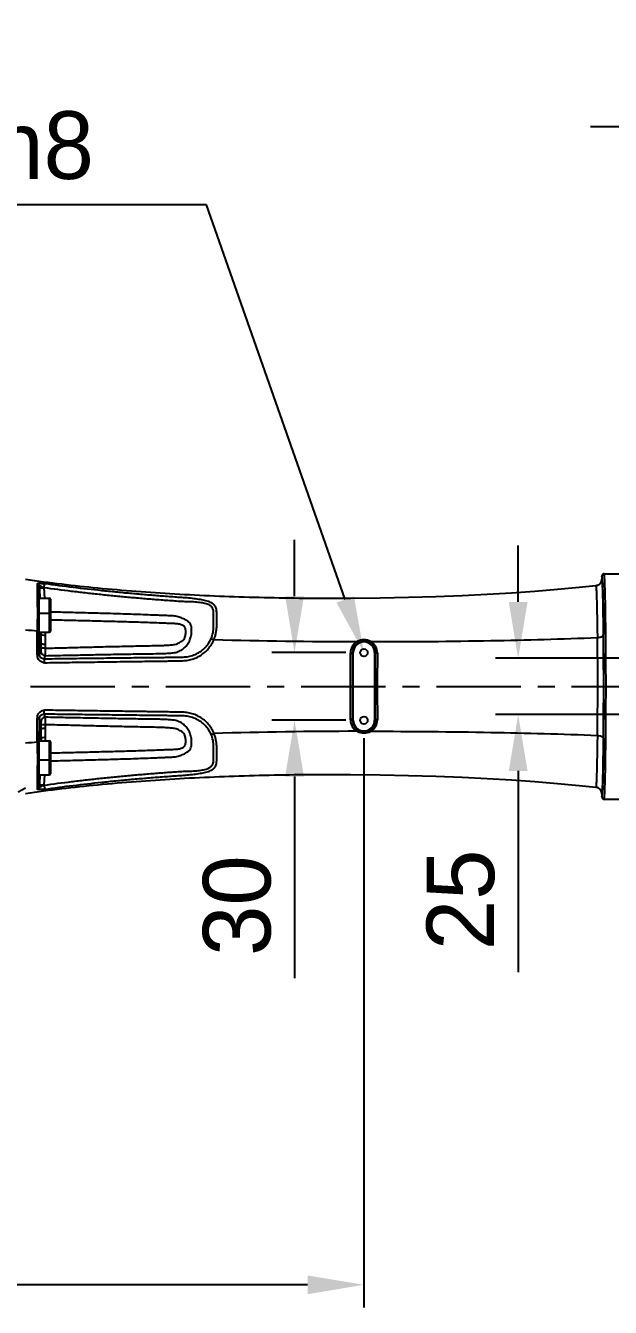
# Model space of a CAD drawing. Header units: millimetres. Extents: x 5828 to 6704, y 123 to 421.
# Drawn here: x 6391.55 to 6404.52, y 175.51 to 203.94 of the extents above; entities that cross this region are included whole.
import ezdxf
from ezdxf import colors
from ezdxf.entities.mleader import LeaderData, LeaderLine
from ezdxf.math import Vec2, Vec3

# ---------------------------------------------------------------- set-up
doc = ezdxf.new("R2010")
doc.units = ezdxf.units.MM
doc.linetypes.add('CENTER', pattern=[0.6, 0.375, -0.075, 0.075, -0.075])
for name, color, linetype in [('中心线', 7, 'Continuous'), ('外形图', 7, 'Continuous'), ('多重引线', 7, 'Continuous'), ('尺寸标注', 7, 'Continuous')]:
    doc.layers.add(name, color=color, linetype=linetype)
doc.styles.get("Standard").update_dxf_attribs({"font": 'msyh.ttc'})
doc.styles.add('微软雅黑', font='msyh.ttc', dxfattribs={"height": 1.5})
doc.dimstyles.new('尺寸标注_1_20比例', dxfattribs={"dimtxt": 1.5, "dimasz": 1.25, "dimexe": 0.5, "dimexo": 0.4, "dimgap": 0.5, "dimtad": 1, "dimdec": 1, "dimlfac": 20, "dimdsep": 46, "dimtxsty": '微软雅黑', "dimcen": 0.09, "dimadec": 0, "dimazin": 0, "dimtp": 0.01, "dimtm": 0.01, "dimtfac": 1, "dimtdec": 1, "dimtofl": 0, "dimtmove": 0, "dimatfit": 3, "dimfxl": 1, "dimtolj": 1, "dimarcsym": 0})

# ---------------------------------------------------------------- blocks, each defined once
blk = doc.blocks.new('*D1100')
at = {"layer": 'Defpoints', "color": 0}
for p in [(6399.054, 190.034), (6397.516, 188.534), (6399.054, 188.534)]:
    blk.add_point(p, dxfattribs=at)
at = {"layer": '尺寸标注', "color": 0, "lineweight": -2}
for p, q in [((6397.516, 191.284), (6397.516, 192.534)), ((6398.654, 190.034), (6397.016, 190.034)), ((6398.654, 188.534), (6397.016, 188.534)), ((6397.516, 187.284), (6397.516, 182.814))]:
    blk.add_line(p, q, dxfattribs=at)
at = {"layer": '尺寸标注', "color": 0}
for points in [[(6397.308, 191.284), (6397.725, 191.284), (6397.516, 190.034)], [(6397.725, 187.284), (6397.308, 187.284), (6397.516, 188.534)]]:
    blk.add_solid(points, dxfattribs=at)
at = {"layer": '尺寸标注', "color": 0, "insert": (6396.245, 184.424), "char_height": 1.5, "attachment_point": 5, "rotation": 90, "style": '微软雅黑'}
blk.add_mtext('\\A1;\\A1;{\\fAlibaba PuHuiTi 3.0 55 Regular|b0|i0|c134|p18;30}', dxfattribs=at)
blk = doc.blocks.new('*D1101')
at = {"layer": 'Defpoints', "color": 0}
for p in [(6406.579, 189.909), (6402.475, 188.659), (6406.579, 188.659)]:
    blk.add_point(p, dxfattribs=at)
at = {"layer": '尺寸标注', "color": 0, "lineweight": -2}
for p, q in [((6402.475, 191.159), (6402.475, 192.409)), ((6406.179, 189.909), (6401.975, 189.909)), ((6406.179, 188.659), (6401.975, 188.659)), ((6402.475, 187.409), (6402.475, 182.945))]:
    blk.add_line(p, q, dxfattribs=at)
at = {"layer": '尺寸标注', "color": 0}
for points in [[(6402.266, 191.159), (6402.683, 191.159), (6402.475, 189.909)], [(6402.683, 187.409), (6402.266, 187.409), (6402.475, 188.659)]]:
    blk.add_solid(points, dxfattribs=at)
at = {"layer": '尺寸标注', "color": 0, "insert": (6401.203, 184.552), "char_height": 1.5, "attachment_point": 5, "rotation": 90, "style": '微软雅黑'}
blk.add_mtext('\\A1;\\A1;{\\fAlibaba PuHuiTi 3.0 55 Regular|b0|i0|c134|p18;25}', dxfattribs=at)
blk = doc.blocks.new('*D1102')
at = {"layer": 'Defpoints', "color": 0}
for p in [(6409.454, 201.695), (6409.454, 196.498), (6406.579, 189.909)]:
    blk.add_point(p, dxfattribs=at)
at = {"layer": '尺寸标注', "color": 0, "lineweight": -2}
for p, q in [((6406.579, 190.309), (6406.579, 202.195)), ((6409.454, 196.898), (6409.454, 202.195)), ((6405.329, 201.695), (6404.079, 201.695)), ((6410.704, 201.695), (6417.675, 201.695))]:
    blk.add_line(p, q, dxfattribs=at)
at = {"layer": '尺寸标注', "color": 0}
for points in [[(6405.329, 201.487), (6405.329, 201.904), (6406.579, 201.695)], [(6410.704, 201.904), (6410.704, 201.487), (6409.454, 201.695)]]:
    blk.add_solid(points, dxfattribs=at)
at = {"layer": '尺寸标注', "color": 0, "insert": (6415.152, 202.956), "char_height": 1.5, "attachment_point": 5, "style": '微软雅黑'}
blk.add_mtext('\\A1;\\A1;{\\fAlibaba PuHuiTi 3.0 55 Regular|b0|i0|c134|p18;57.5}', dxfattribs=at)
blk = doc.blocks.new('*D1156')
at = {"layer": 'Defpoints', "color": 0}
for p in [(6399.054, 188.534), (6374.804, 187.509), (6374.804, 176.013)]:
    blk.add_point(p, dxfattribs=at)
at = {"layer": '尺寸标注', "color": 0, "lineweight": -2}
for p, q in [((6399.054, 188.134), (6399.054, 175.513)), ((6374.804, 187.109), (6374.804, 175.513)), ((6397.804, 176.013), (6376.054, 176.013))]:
    blk.add_line(p, q, dxfattribs=at)
at = {"layer": '尺寸标注', "color": 0}
for points in [[(6376.054, 176.221), (6376.054, 175.804), (6374.804, 176.013)], [(6397.804, 175.804), (6397.804, 176.221), (6399.054, 176.013)]]:
    blk.add_solid(points, dxfattribs=at)
at = {"layer": '尺寸标注', "color": 0, "insert": (6386.929, 177.288), "char_height": 1.5, "attachment_point": 5, "style": '微软雅黑'}
blk.add_mtext('\\A1;485', dxfattribs=at)

msp = doc.modelspace()

# ---------------------------------------------------------------- linework, layer by layer
at = {"layer": '中心线', "linetype": 'CENTER', "ltscale": 5}
msp.add_line((6373.6606, 189.2836), (6422.2283, 189.2836), dxfattribs=at)
at = {"layer": '外形图', "linetype": 'ByBlock'}
for p, q in [((6404.3295, 191.7336), (6404.3295, 191.666)), ((6404.3795, 191.7836), (6404.9045, 191.7836)), ((6391.8146, 191.0393), (6391.8146, 191.5633)), ((6391.8545, 190.2836), (6391.8545, 191.4913)), ((6391.8599, 191.4771), (6391.8574, 191.5174)), ((6391.8574, 191.5174), (6391.8574, 191.4773)), ((6391.8746, 191.2447), (6391.8599, 191.4771)), ((6391.9781, 191.2447), (6391.9637, 191.4732)), ((6404.2043, 191.5181), (6404.1962, 191.517)), ((6404.2156, 191.5204), (6404.2043, 191.5181)), ((6404.2266, 191.5236), (6404.2156, 191.5204)), ((6404.2309, 191.5251), (6404.2266, 191.5236)), ((6391.8146, 191.0393), (6391.8133, 190.5197)), ((6391.8545, 191.2447), (6392.0795, 191.2447)), ((6392.0795, 191.2447), (6392.0795, 190.4871)), ((6392.1045, 191.2197), (6392.1045, 190.8881)), ((6391.8545, 190.9121), (6392.0795, 190.9121)), ((6392.1045, 190.8871), (6392.1045, 190.5121)), ((6391.8133, 190.5197), (6391.8133, 190.5087)), ((6391.8545, 190.4871), (6392.0795, 190.4871)), ((6391.8946, 190.4871), (6391.8946, 190.4859)), ((6391.8978, 190.4416), (6391.8946, 190.4859)), ((6391.8545, 190.3916), (6391.8927, 190.3916)), ((6391.8815, 190.2836), (6391.856, 190.2836)), ((6391.8986, 190.2306), (6391.8874, 190.3035)), ((6391.996, 190.1312), (6391.9963, 190.2139)), ((6391.8574, 189.9929), (6391.8591, 189.9962)), ((6398.8051, 190.0336), (6398.8169, 190.0336)), ((6398.8102, 188.5336), (6398.8102, 190.0336)), ((6398.8169, 188.5336), (6398.8169, 190.0336)), ((6399.2921, 190.0336), (6399.2921, 188.5336)), ((6399.304, 190.0336), (6399.2921, 190.0336)), ((6399.2988, 190.0336), (6399.2988, 188.5336)), ((6398.7575, 189.2836), (6398.8078, 189.2836)), ((6399.3512, 189.2836), (6399.3012, 189.2836)), ((6391.8591, 188.571), (6391.8574, 188.5743)), ((6398.8051, 188.5336), (6398.8169, 188.5336)), ((6399.304, 188.5336), (6399.2921, 188.5336)), ((6391.8545, 187.076), (6391.8545, 188.2836)), ((6391.8567, 188.2836), (6391.8815, 188.2836)), ((6391.8986, 188.3366), (6391.8874, 188.2638)), ((6391.9963, 188.3533), (6391.996, 188.4361)), ((6391.8133, 188.0586), (6391.8133, 188.0472)), ((6391.8133, 188.0472), (6391.8146, 187.5279)), ((6391.8545, 188.1757), (6391.8927, 188.1757)), ((6391.8545, 188.0802), (6392.0795, 188.0802)), ((6391.8978, 188.1257), (6391.8946, 188.0814)), ((6391.8946, 188.0814), (6391.8946, 188.0801)), ((6392.0795, 188.0802), (6392.0795, 187.3225)), ((6392.1045, 188.0552), (6392.1045, 187.6802)), ((6391.8545, 187.6552), (6392.0795, 187.6552)), ((6392.1045, 187.6791), (6392.1045, 187.3475)), ((6391.8146, 187.0039), (6391.8146, 187.5279)), ((6391.8545, 187.3225), (6392.0795, 187.3225)), ((6391.8574, 187.0499), (6391.8599, 187.0901)), ((6391.8574, 187.0499), (6391.8574, 187.09)), ((6391.8599, 187.0901), (6391.8746, 187.3225)), ((6391.9637, 187.0941), (6391.9781, 187.3225)), ((6403.8238, 187.0895), (6404.1962, 187.0503)), ((6391.5545, 187.0249), (6391.3896, 186.9388)), ((6404.1962, 187.0503), (6404.2043, 187.0492)), ((6404.2043, 187.0492), (6404.2156, 187.0468)), ((6404.2156, 187.0468), (6404.2266, 187.0436)), ((6404.2266, 187.0436), (6404.2309, 187.0422)), ((6404.3295, 186.9013), (6404.3295, 186.8337)), ((6404.3793, 186.7837), (6404.9045, 186.7837))]:
    msp.add_line(p, q, dxfattribs=at)
for points in [[(6404.1962, 191.517), (6403.8238, 191.4777), (6403.3436, 191.4329), (6402.8458, 191.3926), (6402.3286, 191.3564), (6401.7901, 191.3243), (6401.2303, 191.2965), (6400.6485, 191.2732), (6400.0434, 191.2548), (6399.4142, 191.2417), (6398.7604, 191.2344), (6398.3895, 191.2332)], [(6398.3895, 187.3341), (6398.7604, 187.3329), (6399.4142, 187.3256), (6400.0434, 187.3125), (6400.6485, 187.294), (6401.2303, 187.2708), (6401.7901, 187.243), (6402.3286, 187.2109), (6402.8458, 187.1747), (6403.3436, 187.1343), (6403.8238, 187.0895)]]:
    msp.add_lwpolyline(points, dxfattribs=at)
for centre in [(6399.0545, 190.0336), (6399.0545, 188.5336)]:
    msp.add_circle(centre, 0.0825, dxfattribs=at)
for centre, radius, start, end in [((6404.3795, 191.7336), 0.05, 90.23143, 180.03978), ((6392.0795, 191.2197), 0.025, 0, 90), ((6392.0795, 190.8871), 0.025, 0, 90), ((6397.6096, 261.7142), 71.43, 265.137213, 265.345532), ((6392.0795, 190.5121), 0.025, 270, 0), ((6399.1428, 317.1189), 126.841, 268.458765, 269.891753), ((6399.048, 190.0229), 0.2935, 119.57121, 180.36034), ((6399.0551, 190.0357), 0.2501, 120.3374, 180.48021), ((6399.0545, 190.0336), 0.2443, 0, 180), ((6399.0545, 190.0336), 0.2376, 0, 180), ((6399.0546, 190.0366), 0.249, 59.59971, 120.3377), ((6399.0541, 190.0358), 0.25, 359.49869, 59.58959), ((6339.4458, 189.3614), 64.7933, 359.931233, 0.890262), ((6277.6215, 189.3201), 126.7494, 359.983529, 0.504677), ((6364.3398, 204.7015), 31.3363, 331.80907, 331.95091), ((6295.13, 189.2366), 103.6275, 0.026009, 0.433738), ((6276.7904, 189.2042), 122.0175, 0.037313, 0.389494), ((6516.1748, 189.2147), 116.8736, 179.598537, 179.966218), ((6529.7389, 189.177), 130.3877, 179.62925, 179.953125), ((6294.2006, 189.3344), 104.557, 359.568074, 359.972179), ((6276.8152, 189.363), 121.9927, 359.61047, 359.962722), ((6515.7144, 189.3508), 116.4132, 180.033055, 180.40219), ((6530.1817, 189.3919), 130.8305, 180.047423, 180.370202), ((6335.7496, 189.2324), 68.4894, 359.135617, 0.042889), ((6269.8232, 189.2804), 134.5478, 359.510426, 0.001368), ((6364.3398, 173.8657), 31.3363, 28.04913, 28.19096), ((6399.048, 188.5444), 0.2935, 179.63968, 240.42877), ((6399.0551, 188.5315), 0.2501, 179.51979, 239.6626), ((6399.0545, 188.5336), 0.2443, 180, 0), ((6399.0545, 188.5336), 0.2376, 180, 0), ((6399.0541, 188.5314), 0.25, 300.41041, 0.50131), ((6399.1428, 61.4483), 126.841, 90.108247, 91.541235), ((6399.0546, 188.5307), 0.249, 239.6623, 300.40028), ((6395.3608, 143.2658), 44.9217, 94.52944, 94.86066), ((6359.235, 187.4693), 32.6654, 1.07361, 1.23902), ((6392.0795, 188.0552), 0.025, 0, 90), ((6392.0795, 187.6802), 0.025, 270, 0), ((6392.0795, 187.3475), 0.025, 270, 0), ((6404.3795, 186.8336), 0.05, 179.96008, 269.76363)]:
    msp.add_arc(centre, radius, start, end, dxfattribs=at)
for points, knots in [([(6398.3895, 191.2332), (6397.7999, 191.2329), (6396.6227, 191.2479), (6394.8767, 191.3206), (6393.1863, 191.448), (6392.0861, 191.577), (6391.5545, 191.6549)], [0, 0, 0, 0, 0.2580997, 0.5152978, 0.7648191, 1, 1, 1, 1]), ([(6404.231, 191.5252), (6404.2592, 191.5355), (6404.3106, 191.5744), (6404.3294, 191.636), (6404.3294, 191.666)], [0, 0, 0, 0, 0.5003612, 1, 1, 1, 1]), ([(6404.3723, 189.282), (6404.3723, 189.4414), (6404.3717, 189.7542), (6404.3694, 190.2083), (6404.3661, 190.5674), (6404.3627, 190.8325), (6404.3599, 191.0102), (6404.3569, 191.1713), (6404.3536, 191.3142), (6404.35, 191.4374), (6404.3468, 191.5274), (6404.344, 191.5887), (6404.3421, 191.6264), (6404.3401, 191.6584), (6404.3381, 191.6848), (6404.3361, 191.705), (6404.3341, 191.7205), (6404.3323, 191.7282), (6404.3307, 191.7337), (6404.3295, 191.7337)], [0, 0, 0, 0, 0.1949733, 0.3824691, 0.5552736, 0.6340629, 0.7067412, 0.7726156, 0.8310501, 0.881479, 0.9234288, 0.9410875, 0.9564834, 0.9695832, 0.9803536, 0.988766, 0.9948135, 0.998502, 1, 1, 1, 1]), ([(6404.3295, 191.666), (6404.33, 191.6662), (6404.3316, 191.6643), (6404.3331, 191.6582), (6404.3359, 191.6432), (6404.3382, 191.6185), (6404.3409, 191.5833), (6404.3435, 191.5383), (6404.346, 191.4835), (6404.3486, 191.4189), (6404.352, 191.3132), (6404.3559, 191.1576), (6404.3599, 190.9447), (6404.3634, 190.7003), (6404.3652, 190.5274), (6404.366, 190.4365)], [0, 0, 0, 0, 0.0013648, 0.0044539, 0.0166635, 0.0370644, 0.0656393, 0.1022995, 0.1469691, 0.1994704, 0.2598252, 0.4045119, 0.5786965, 0.778601, 1, 1, 1, 1]), ([(6404.4223, 189.2819), (6404.4223, 189.4446), (6404.4217, 189.7637), (6404.4194, 190.227), (6404.4161, 190.5933), (6404.4127, 190.8638), (6404.4099, 191.0452), (6404.4069, 191.2095), (6404.4036, 191.3553), (6404.4, 191.4811), (6404.3968, 191.5729), (6404.3941, 191.6355), (6404.3921, 191.674), (6404.3901, 191.7067), (6404.3881, 191.7337), (6404.3861, 191.7543), (6404.3841, 191.7701), (6404.3824, 191.778), (6404.3807, 191.7836), (6404.3795, 191.7836)], [0, 0, 0, 0, 0.1949413, 0.3824098, 0.5551956, 0.6339774, 0.7066562, 0.7725324, 0.8309723, 0.8814143, 0.9233748, 0.941046, 0.9564535, 0.9695614, 0.98034, 0.9887667, 0.9948287, 0.998533, 1, 1, 1, 1]), ([(6391.8146, 191.5633), (6391.8145, 191.5648), (6391.8159, 191.5675), (6391.8197, 191.5692), (6391.8267, 191.5714), (6391.8396, 191.5724), (6391.8594, 191.5727), (6391.8846, 191.5716), (6391.9258, 191.5685), (6391.9584, 191.5646), (6391.981, 191.5615)], [0, 0, 0, 0, 0.0260483, 0.0454927, 0.0728186, 0.15456, 0.2723269, 0.4220065, 0.5980099, 1, 1, 1, 1]), ([(6391.8574, 191.5174), (6391.8567, 191.5284), (6391.8472, 191.5508), (6391.8256, 191.5617), (6391.8146, 191.5633)], [0, 0, 0, 0, 0.4986943, 1, 1, 1, 1]), ([(6391.8566, 191.4773), (6391.8591, 191.4385), (6391.8649, 191.361), (6391.8697, 191.2835), (6391.8721, 191.2447)], [0, 0, 0, 0, 0.5000004, 1, 1, 1, 1]), ([(6391.8574, 191.5174), (6391.8574, 191.518), (6391.8576, 191.5194), (6391.8599, 191.5202), (6391.8628, 191.5198), (6391.8667, 191.5188), (6391.8717, 191.5172), (6391.8801, 191.5139), (6391.8923, 191.5085), (6391.9084, 191.5005), (6391.9321, 191.4879), (6391.9504, 191.4778), (6391.9637, 191.4732)], [0, 0, 0, 0, 0.0160041, 0.0313441, 0.0552052, 0.0894836, 0.1338858, 0.1876936, 0.3190231, 0.474016, 0.6436552, 1, 1, 1, 1]), ([(6391.8599, 191.4771), (6391.8601, 191.4761), (6391.8635, 191.4745), (6391.8693, 191.4733), (6391.8792, 191.4721), (6391.8979, 191.4711), (6391.9265, 191.4712), (6391.9507, 191.4723), (6391.9637, 191.4732)], [0, 0, 0, 0, 0.0285035, 0.089047, 0.1829004, 0.3071324, 0.627094, 1, 1, 1, 1]), ([(6391.9637, 191.4732), (6391.9652, 191.4841), (6391.9683, 191.5042), (6391.9725, 191.5278), (6391.9757, 191.5434), (6391.9776, 191.5519), (6391.9793, 191.5576), (6391.9804, 191.5606), (6391.981, 191.5615)], [0, 0, 0, 0, 0.3656636, 0.6763051, 0.7993558, 0.8959172, 0.963294, 1, 1, 1, 1]), ([(6395.665, 190.3435), (6395.685, 190.3871), (6395.7136, 190.4767), (6395.7231, 190.5908), (6395.7227, 190.6769), (6395.722, 190.7372), (6395.7225, 190.7942), (6395.7221, 190.8478), (6395.7224, 190.8976), (6395.721, 190.9568), (6395.7061, 191.0124), (6395.674, 191.0563), (6395.6416, 191.0826), (6395.6015, 191.1026), (6395.536, 191.1243), (6395.4392, 191.1429), (6395.3094, 191.157), (6395.1916, 191.1622), (6395.0922, 191.1637), (6395.0159, 191.1664), (6394.9394, 191.1714), (6394.8373, 191.1786), (6394.7098, 191.1878), (6394.5568, 191.1992), (6394.3529, 191.2151), (6394.0981, 191.2361), (6393.7925, 191.2632), (6393.487, 191.2922), (6393.1818, 191.3234), (6392.8768, 191.3568), (6392.4705, 191.4047), (6392.1662, 191.4446), (6391.9637, 191.4732)], [0, 0, 0, 0, 0.0321643, 0.0622481, 0.0764044, 0.0898926, 0.1026507, 0.1146321, 0.1257805, 0.1360536, 0.1543354, 0.1630908, 0.1721653, 0.1820237, 0.1929563, 0.2183425, 0.2478889, 0.2804115, 0.2973658, 0.3144787, 0.3316185, 0.3487548, 0.3830304, 0.4173073, 0.4515826, 0.5201348, 0.588687, 0.6572391, 0.7257912, 0.7943436, 0.862896, 1, 1, 1, 1]), ([(6395.7321, 190.3238), (6395.7346, 190.3296), (6395.7381, 190.3418), (6395.7479, 190.3651), (6395.7609, 190.4066), (6395.7813, 190.4881), (6395.7931, 190.6028), (6395.7908, 190.7129), (6395.7912, 190.7949), (6395.7911, 190.8511), (6395.791, 190.9036), (6395.7907, 190.9659), (6395.7775, 191.0374), (6395.7291, 191.1096), (6395.6648, 191.1461), (6395.6046, 191.1682), (6395.5301, 191.19), (6395.4244, 191.2121), (6395.2853, 191.2323), (6395.1347, 191.2471), (6394.9783, 191.2575), (6394.8203, 191.2688), (6394.6621, 191.2804), (6394.4512, 191.2966), (6394.1878, 191.3179), (6393.8718, 191.3454), (6393.5559, 191.3751), (6393.1352, 191.4177), (6392.6098, 191.477), (6392.1904, 191.5319), (6391.981, 191.5615)], [0, 0, 0, 0, 0.0041486, 0.0082825, 0.0164836, 0.0325605, 0.0631951, 0.0914567, 0.1045197, 0.1168012, 0.1282477, 0.1388157, 0.1575878, 0.1748878, 0.1937404, 0.2047475, 0.2169106, 0.2443817, 0.2753289, 0.30877, 0.3432556, 0.3778177, 0.4123844, 0.4469487, 0.5160796, 0.5852105, 0.6543424, 0.7234742, 0.8617375, 1, 1, 1, 1]), ([(6404.1962, 191.517), (6404.1968, 191.517), (6404.1982, 191.5151), (6404.1998, 191.5092), (6404.2021, 191.495), (6404.2043, 191.4716), (6404.2066, 191.4386), (6404.2087, 191.3964), (6404.2108, 191.3451), (6404.2127, 191.2847), (6404.2153, 191.1861), (6404.2188, 191.0409), (6404.2229, 190.8422), (6404.2271, 190.6142), (6404.2299, 190.4529), (6404.2312, 190.3681)], [0, 0, 0, 0, 0.0015311, 0.0047762, 0.0172631, 0.0378732, 0.0665955, 0.1033416, 0.1480344, 0.200521, 0.2607932, 0.4053086, 0.5792756, 0.7789146, 1, 1, 1, 1]), ([(6391.8545, 191.0188), (6391.8529, 191.0216), (6391.8427, 191.0334), (6391.8266, 191.0382), (6391.8146, 191.0393)], [0, 0, 0, 0, 0.2121035, 1, 1, 1, 1]), ([(6391.9955, 189.9663), (6392.1437, 189.9695), (6392.44, 189.9758), (6392.8846, 189.9849), (6393.255, 189.9922), (6393.5514, 189.9975), (6393.7738, 190.0011), (6393.9961, 190.005), (6394.2184, 190.0083), (6394.4037, 190.0109), (6394.5519, 190.0126), (6394.663, 190.0162), (6394.7732, 190.0248), (6394.8649, 190.0335), (6394.9348, 190.0545), (6395.0005, 190.0849), (6395.0751, 190.137), (6395.1477, 190.2181), (6395.1985, 190.312), (6395.2234, 190.3947), (6395.2324, 190.459), (6395.2363, 190.5149), (6395.2338, 190.5751), (6395.2248, 190.6401), (6395.192, 190.6935), (6395.1398, 190.7374), (6395.0842, 190.7699), (6395.0301, 190.7948), (6394.9835, 190.8139), (6394.9334, 190.8315), (6394.8798, 190.8429), (6394.8246, 190.8476), (6394.7508, 190.8519), (6394.6583, 190.8551), (6394.5473, 190.8599), (6394.4363, 190.8644), (6394.2883, 190.8701), (6394.1033, 190.8774), (6393.8073, 190.8876), (6393.4372, 190.8993), (6392.993, 190.9116), (6392.5488, 190.9231), (6392.2526, 190.9302), (6392.1045, 190.9336)], [0, 0, 0, 0, 0.0650202, 0.1300454, 0.1950745, 0.2275901, 0.2601065, 0.2926238, 0.3251407, 0.3576596, 0.3739179, 0.3901674, 0.4063955, 0.4224752, 0.4303905, 0.4382932, 0.4541416, 0.4699746, 0.4855961, 0.5005904, 0.5075966, 0.5140643, 0.5251143, 0.5340761, 0.5424479, 0.5519109, 0.5637388, 0.5706119, 0.5780235, 0.5858456, 0.5938812, 0.6019834, 0.6100999, 0.626344, 0.6425868, 0.6588296, 0.675074, 0.707561, 0.7400507, 0.8050318, 0.8700173, 0.9350066, 1, 1, 1, 1]), ([(6391.996, 190.1312), (6392.1326, 190.1351), (6392.4058, 190.1427), (6392.8157, 190.1536), (6393.1573, 190.1623), (6393.4307, 190.169), (6393.6356, 190.1736), (6393.8406, 190.1779), (6394.0456, 190.1828), (6394.2507, 190.1866), (6394.4215, 190.1903), (6394.5582, 190.1926), (6394.6606, 190.197), (6394.7458, 190.2039), (6394.8139, 190.2094), (6394.8648, 190.2161), (6394.9141, 190.2308), (6394.9609, 190.2517), (6394.9979, 190.273), (6395.0254, 190.2929), (6395.0513, 190.3142), (6395.0737, 190.3491), (6395.0937, 190.392), (6395.1028, 190.4357), (6395.1062, 190.4762), (6395.1056, 190.5129), (6395.1026, 190.5455), (6395.0975, 190.5749), (6395.0846, 190.6003), (6395.0651, 190.6217), (6395.0278, 190.648), (6394.9771, 190.6634), (6394.9194, 190.6725), (6394.8527, 190.6769), (6394.7677, 190.6804), (6394.6653, 190.6843), (6394.5288, 190.6896), (6394.3581, 190.696), (6394.1533, 190.7029), (6393.9484, 190.7094), (6393.7435, 190.7153), (6393.5386, 190.7211), (6393.2655, 190.7286), (6392.924, 190.7376), (6392.5143, 190.7477), (6392.2411, 190.754), (6392.1045, 190.757)], [0, 0, 0, 0, 0.0642329, 0.12847, 0.1927103, 0.2248315, 0.2569534, 0.2890758, 0.3211987, 0.3533221, 0.385446, 0.401508, 0.4175687, 0.4336296, 0.4416599, 0.449687, 0.4577078, 0.4657264, 0.4737293, 0.4777168, 0.4816777, 0.4894165, 0.4968825, 0.50387, 0.5102534, 0.5159816, 0.5210804, 0.5256221, 0.5299013, 0.5342832, 0.5390811, 0.5512206, 0.5586609, 0.5665812, 0.5826108, 0.5986608, 0.6147117, 0.6468169, 0.6789278, 0.7110416, 0.7431554, 0.7752659, 0.8073726, 0.8715811, 0.9357886, 1, 1, 1, 1]), ([(6391.8128, 189.9994), (6391.8128, 190.042), (6391.8129, 190.2118), (6391.8131, 190.3815), (6391.8133, 190.5087)], [0, 0, 0, 0, 0.250926, 1, 1, 1, 1]), ([(6391.8545, 190.5129), (6391.8497, 190.5157), (6391.8355, 190.5183), (6391.8217, 190.5195), (6391.8133, 190.5197)], [0, 0, 0, 0, 0.3968219, 1, 1, 1, 1]), ([(6391.8545, 190.502), (6391.8497, 190.5048), (6391.8355, 190.5073), (6391.8217, 190.5085), (6391.8133, 190.5087)], [0, 0, 0, 0, 0.3965141, 1, 1, 1, 1]), ([(6391.8946, 190.4859), (6391.8945, 190.4781), (6391.8939, 190.4467), (6391.8932, 190.4153), (6391.8927, 190.3916)], [0, 0, 0, 0, 0.2458306, 1, 1, 1, 1]), ([(6391.9956, 190.4104), (6391.9956, 190.417), (6391.9954, 190.4426), (6391.9952, 190.4682), (6391.995, 190.4872)], [0, 0, 0, 0, 0.2575999, 1, 1, 1, 1]), ([(6391.8874, 190.3035), (6391.8868, 190.2985), (6391.8857, 190.292), (6391.8837, 190.2855), (6391.8822, 190.2836), (6391.8815, 190.2836)], [0, 0, 0, 0, 0.7133298, 0.904777, 1, 1, 1, 1]), ([(6391.8927, 190.3916), (6391.8923, 190.3743), (6391.8913, 190.3449), (6391.8891, 190.3155), (6391.8874, 190.3035)], [0, 0, 0, 0, 0.5866603, 1, 1, 1, 1]), ([(6391.8986, 190.2306), (6391.8986, 190.2484), (6391.8985, 190.3187), (6391.8979, 190.389), (6391.8978, 190.4416)], [0, 0, 0, 0, 0.2522902, 1, 1, 1, 1]), ([(6391.9956, 190.4104), (6391.9731, 190.4105), (6391.9419, 190.4138), (6391.909, 190.4265), (6391.8988, 190.4366), (6391.8978, 190.4416)], [0, 0, 0, 0, 0.6345007, 0.8576412, 1, 1, 1, 1]), ([(6391.9963, 190.2139), (6391.9843, 190.214), (6391.9618, 190.2147), (6391.9322, 190.2179), (6391.9123, 190.2221), (6391.9022, 190.2265), (6391.8991, 190.2292), (6391.8986, 190.2306)], [0, 0, 0, 0, 0.3586678, 0.6674733, 0.8872862, 0.9565038, 1, 1, 1, 1]), ([(6391.959, 189.8979), (6392.1202, 189.8999), (6392.4427, 189.9041), (6392.9267, 189.91), (6393.3302, 189.9153), (6393.6531, 189.9188), (6393.8954, 189.9222), (6394.1377, 189.9246), (6394.3396, 189.9271), (6394.5012, 189.9291), (6394.6225, 189.9294), (6394.7437, 189.9321), (6394.865, 189.9347), (6394.9863, 189.9334), (6395.1077, 189.9375), (6395.2274, 189.9602), (6395.3407, 190.0043), (6395.4445, 190.0666), (6395.5655, 190.1704), (6395.6323, 190.272), (6395.665, 190.3435)], [0, 0, 0, 0, 0.1250686, 0.2502249, 0.3754517, 0.4380877, 0.5007358, 0.5633999, 0.6260716, 0.6574146, 0.6887623, 0.7201131, 0.7514685, 0.7828412, 0.8142227, 0.8455721, 0.8768567, 0.908028, 0.9390273, 1, 1, 1, 1]), ([(6391.9689, 189.81), (6392.1338, 189.8124), (6392.4637, 189.8172), (6392.9588, 189.8243), (6393.3716, 189.8306), (6393.702, 189.8348), (6393.9498, 189.8389), (6394.1564, 189.8412), (6394.3217, 189.8434), (6394.4457, 189.8456), (6394.5697, 189.8464), (6394.6937, 189.848), (6394.8177, 189.852), (6394.9418, 189.8523), (6395.0658, 189.8534), (6395.189, 189.8693), (6395.3077, 189.9058), (6395.4544, 189.9788), (6395.5825, 190.0845), (6395.6777, 190.2156), (6395.7155, 190.287), (6395.7312, 190.3238)], [0, 0, 0, 0, 0.1251829, 0.2504572, 0.3758085, 0.4385101, 0.5012264, 0.5639587, 0.5953296, 0.6267033, 0.6580818, 0.6894616, 0.7208419, 0.7522295, 0.7836097, 0.8149337, 0.8461776, 0.877324, 0.9389871, 0.9696173, 1, 1, 1, 1]), ([(6391.9963, 190.2139), (6391.9964, 190.2469), (6391.9968, 190.3124), (6391.9959, 190.3779), (6391.9956, 190.4104)], [0, 0, 0, 0, 0.5036407, 1, 1, 1, 1]), ([(6395.665, 190.3435), (6395.6699, 190.3429), (6395.6927, 190.3389), (6395.7146, 190.3312), (6395.7314, 190.3241)], [0, 0, 0, 0, 0.2134036, 1, 1, 1, 1]), ([(6399.2052, 190.2777), (6399.16, 190.3035), (6399.0542, 190.3313), (6398.9484, 190.3038), (6398.9032, 190.2781)], [0, 0, 0, 0, 0.5004713, 1, 1, 1, 1]), ([(6398.9032, 190.2781), (6398.9058, 190.2742), (6398.9107, 190.2672), (6398.918, 190.2584), (6398.9233, 190.2532), (6398.9275, 190.251), (6398.9288, 190.2515)], [0, 0, 0, 0, 0.3763717, 0.6825223, 0.8923312, 1, 1, 1, 1]), ([(6399.2052, 190.2777), (6399.2027, 190.2738), (6399.1979, 190.2669), (6399.1908, 190.2583), (6399.1858, 190.2532), (6399.1818, 190.2509), (6399.1806, 190.2514)], [0, 0, 0, 0, 0.3793764, 0.6866051, 0.8957306, 1, 1, 1, 1]), ([(6399.2052, 190.2777), (6400.0941, 190.2772), (6401.7698, 190.2916), (6403.445, 190.3365), (6404.2312, 190.3681)], [0, 0, 0, 0, 0.5304462, 1, 1, 1, 1]), ([(6399.3539, 190.0207), (6399.3542, 190.0716), (6399.3269, 190.1761), (6399.25, 190.2521), (6399.2052, 190.2777)], [0, 0, 0, 0, 0.497181, 1, 1, 1, 1]), ([(6404.2312, 190.3681), (6404.2487, 190.369), (6404.2741, 190.3724), (6404.306, 190.3816), (6404.338, 190.3946), (6404.3654, 190.4164), (6404.366, 190.4365)], [0, 0, 0, 0, 0.3307032, 0.4822578, 0.6199349, 1, 1, 1, 1]), ([(6391.9689, 189.81), (6391.9575, 189.8099), (6391.9345, 189.8127), (6391.8922, 189.8304), (6391.8474, 189.8681), (6391.8161, 189.9308), (6391.8127, 189.9768), (6391.8128, 189.9994)], [0, 0, 0, 0, 0.1251921, 0.2507523, 0.5009245, 0.7507323, 1, 1, 1, 1]), ([(6391.8574, 189.9929), (6391.8568, 189.9944), (6391.8513, 189.996), (6391.8424, 189.9978), (6391.8286, 189.999), (6391.8183, 189.9994), (6391.8128, 189.9994)], [0, 0, 0, 0, 0.1051774, 0.3224575, 0.6326335, 1, 1, 1, 1]), ([(6391.959, 189.8979), (6391.9464, 189.8975), (6391.9208, 189.9006), (6391.8864, 189.92), (6391.8626, 189.9527), (6391.8573, 189.9796), (6391.8574, 189.9929)], [0, 0, 0, 0, 0.2429813, 0.4871845, 0.7421288, 1, 1, 1, 1]), ([(6391.959, 189.8979), (6391.9337, 189.8981), (6391.8814, 189.9191), (6391.8595, 189.9711), (6391.8591, 189.9962)], [0, 0, 0, 0, 0.5009618, 1, 1, 1, 1]), ([(6391.894, 190.0645), (6391.8954, 190.0672), (6391.8961, 190.0765), (6391.8978, 190.0937), (6391.8984, 190.1184), (6391.8987, 190.1369), (6391.8987, 190.147)], [0, 0, 0, 0, 0.1094833, 0.3279821, 0.6350113, 1, 1, 1, 1]), ([(6391.9955, 189.9663), (6391.9825, 189.9662), (6391.9562, 189.9711), (6391.9227, 189.9928), (6391.8999, 190.0255), (6391.8942, 190.0516), (6391.894, 190.0645)], [0, 0, 0, 0, 0.2503558, 0.5008763, 0.7508844, 1, 1, 1, 1]), ([(6391.996, 190.1312), (6391.984, 190.1312), (6391.9616, 190.132), (6391.9322, 190.135), (6391.9123, 190.1389), (6391.9022, 190.1431), (6391.8992, 190.1457), (6391.8987, 190.147)], [0, 0, 0, 0, 0.3599491, 0.6694183, 0.8890844, 0.9577223, 1, 1, 1, 1]), ([(6391.9955, 189.9663), (6391.9963, 189.9722), (6391.9963, 189.9902), (6391.9969, 190.025), (6391.9966, 190.0741), (6391.9962, 190.1111), (6391.996, 190.1312)], [0, 0, 0, 0, 0.1076419, 0.3263801, 0.6342182, 1, 1, 1, 1]), ([(6398.7545, 190.0211), (6398.7664, 190.0211), (6398.7826, 190.0226), (6398.7991, 190.0273), (6398.8048, 190.0315), (6398.8051, 190.0336)], [0, 0, 0, 0, 0.6614649, 0.8812216, 1, 1, 1, 1]), ([(6399.3539, 190.0207), (6399.3422, 190.0207), (6399.3262, 190.0223), (6399.3098, 190.0271), (6399.3042, 190.0315), (6399.304, 190.0336)], [0, 0, 0, 0, 0.6599197, 0.8793847, 1, 1, 1, 1]), ([(6391.959, 189.8979), (6391.9598, 189.8969), (6391.961, 189.8937), (6391.9634, 189.8842), (6391.9657, 189.8665), (6391.9678, 189.8403), (6391.9686, 189.8206), (6391.9689, 189.81)], [0, 0, 0, 0, 0.0426119, 0.1132886, 0.3338905, 0.6404768, 1, 1, 1, 1]), ([(6404.3295, 186.8336), (6404.3307, 186.8336), (6404.3323, 186.8391), (6404.3341, 186.8467), (6404.3361, 186.8622), (6404.3381, 186.8824), (6404.3401, 186.9088), (6404.3421, 186.9407), (6404.344, 186.9784), (6404.3468, 187.0395), (6404.35, 187.1293), (6404.3535, 187.2524), (6404.3569, 187.395), (6404.3599, 187.5558), (6404.3627, 187.7333), (6404.3661, 187.9981), (6404.3694, 188.3567), (6404.3717, 188.8102), (6404.3723, 189.1227), (6404.3723, 189.282)], [0, 0, 0, 0, 0.001496, 0.0051821, 0.0112351, 0.019648, 0.0304079, 0.0434968, 0.0588916, 0.0765518, 0.1184804, 0.1688991, 0.227319, 0.2931756, 0.3658482, 0.4446225, 0.617428, 0.8049551, 1, 1, 1, 1]), ([(6404.3795, 186.7837), (6404.3807, 186.7837), (6404.3824, 186.7892), (6404.3841, 186.7971), (6404.3861, 186.8129), (6404.3881, 186.8335), (6404.3901, 186.8605), (6404.3921, 186.8931), (6404.394, 186.9316), (6404.3968, 186.994), (6404.4, 187.0857), (6404.4035, 187.2113), (6404.4069, 187.3569), (6404.4099, 187.521), (6404.4127, 187.702), (6404.4161, 187.9722), (6404.4194, 188.338), (6404.4217, 188.8007), (6404.4223, 189.1194), (6404.4223, 189.2819)], [0, 0, 0, 0, 0.0014702, 0.0051766, 0.0112398, 0.0196666, 0.0304442, 0.0435501, 0.0589547, 0.0766221, 0.1185725, 0.1690021, 0.2274283, 0.2932906, 0.3659566, 0.4447281, 0.6175069, 0.8049967, 1, 1, 1, 1]), ([(6391.8128, 188.5678), (6391.8127, 188.5905), (6391.8161, 188.6365), (6391.8474, 188.6991), (6391.8922, 188.7369), (6391.9345, 188.7545), (6391.9575, 188.7574), (6391.9689, 188.7573)], [0, 0, 0, 0, 0.2492745, 0.499081, 0.7492507, 0.8748094, 1, 1, 1, 1]), ([(6391.8574, 188.5743), (6391.8568, 188.5728), (6391.8513, 188.5712), (6391.8424, 188.5694), (6391.8286, 188.5682), (6391.8183, 188.5679), (6391.8128, 188.5678)], [0, 0, 0, 0, 0.1053509, 0.322616, 0.6327193, 1, 1, 1, 1]), ([(6391.8133, 188.0586), (6391.8132, 188.1008), (6391.8131, 188.2706), (6391.8129, 188.4403), (6391.8128, 188.5678)], [0, 0, 0, 0, 0.2490129, 1, 1, 1, 1]), ([(6391.8574, 188.5743), (6391.8573, 188.5876), (6391.8626, 188.6146), (6391.8864, 188.6472), (6391.9208, 188.6666), (6391.9464, 188.6698), (6391.959, 188.6694)], [0, 0, 0, 0, 0.2578634, 0.5128138, 0.7570028, 1, 1, 1, 1]), ([(6391.8591, 188.571), (6391.8595, 188.5962), (6391.8814, 188.6482), (6391.9337, 188.6692), (6391.959, 188.6694)], [0, 0, 0, 0, 0.4990382, 1, 1, 1, 1]), ([(6391.9955, 188.6009), (6391.9825, 188.6011), (6391.9562, 188.5962), (6391.9227, 188.5744), (6391.8999, 188.5417), (6391.8942, 188.5157), (6391.894, 188.5027)], [0, 0, 0, 0, 0.2503558, 0.5008763, 0.7508843, 1, 1, 1, 1]), ([(6391.8987, 188.4203), (6391.8987, 188.4303), (6391.8984, 188.4488), (6391.8978, 188.4735), (6391.8961, 188.4907), (6391.8954, 188.5), (6391.894, 188.5027)], [0, 0, 0, 0, 0.3649868, 0.6720122, 0.8904866, 1, 1, 1, 1]), ([(6391.959, 188.6694), (6391.9598, 188.6703), (6391.961, 188.6736), (6391.9634, 188.6831), (6391.9657, 188.7008), (6391.9678, 188.7269), (6391.9686, 188.7466), (6391.9689, 188.7573)], [0, 0, 0, 0, 0.0425923, 0.1132623, 0.3338667, 0.6404639, 1, 1, 1, 1]), ([(6395.665, 188.2237), (6395.6323, 188.2952), (6395.5655, 188.3968), (6395.4445, 188.5007), (6395.3407, 188.563), (6395.2274, 188.6071), (6395.1077, 188.6297), (6394.9863, 188.6338), (6394.865, 188.6326), (6394.7437, 188.6351), (6394.6225, 188.6378), (6394.5012, 188.6382), (6394.3396, 188.6402), (6394.1377, 188.6426), (6393.8954, 188.6451), (6393.6531, 188.6485), (6393.3302, 188.6519), (6392.9267, 188.6573), (6392.4427, 188.6632), (6392.1202, 188.6673), (6391.959, 188.6694)], [0, 0, 0, 0, 0.0609727, 0.091972, 0.1231432, 0.1544279, 0.1857773, 0.2171588, 0.2485314, 0.2798869, 0.3112377, 0.3425854, 0.3739284, 0.4366, 0.4992642, 0.5619123, 0.6245482, 0.7497751, 0.8749314, 1, 1, 1, 1]), ([(6395.7312, 188.2435), (6395.7155, 188.2803), (6395.6777, 188.3516), (6395.5824, 188.4828), (6395.4544, 188.5885), (6395.3077, 188.6615), (6395.189, 188.6979), (6395.0658, 188.7138), (6394.9418, 188.7149), (6394.8177, 188.7152), (6394.6937, 188.7192), (6394.5697, 188.7208), (6394.4457, 188.7217), (6394.3217, 188.7239), (6394.1564, 188.726), (6393.9498, 188.7284), (6393.702, 188.7324), (6393.3716, 188.7367), (6392.9588, 188.7429), (6392.4637, 188.75), (6392.1338, 188.7549), (6391.9689, 188.7573)], [0, 0, 0, 0, 0.0303826, 0.0610128, 0.1226758, 0.1538221, 0.1850661, 0.2163901, 0.2477703, 0.2791579, 0.3105382, 0.3419178, 0.3732965, 0.4046701, 0.4360411, 0.4987733, 0.5614897, 0.6241914, 0.7495427, 0.874817, 1, 1, 1, 1]), ([(6392.1045, 187.6337), (6392.2526, 187.637), (6392.5488, 187.6441), (6392.993, 187.6556), (6393.4372, 187.668), (6393.8073, 187.6797), (6394.1033, 187.6898), (6394.2883, 187.6971), (6394.4363, 187.7029), (6394.5473, 187.7073), (6394.6583, 187.7121), (6394.7508, 187.7154), (6394.8246, 187.7196), (6394.8798, 187.7244), (6394.9334, 187.7357), (6394.9835, 187.7534), (6395.0301, 187.7725), (6395.0842, 187.7973), (6395.1398, 187.8299), (6395.192, 187.8737), (6395.2248, 187.9272), (6395.2338, 187.9921), (6395.2363, 188.0524), (6395.2323, 188.1082), (6395.2234, 188.1725), (6395.1985, 188.2553), (6395.1476, 188.3491), (6395.0751, 188.4302), (6395.0005, 188.4824), (6394.9348, 188.5127), (6394.8649, 188.5337), (6394.7732, 188.5424), (6394.663, 188.551), (6394.5519, 188.5547), (6394.4037, 188.5564), (6394.2184, 188.559), (6393.9961, 188.5623), (6393.7738, 188.5662), (6393.5514, 188.5697), (6393.255, 188.5751), (6392.8846, 188.5824), (6392.44, 188.5914), (6392.1437, 188.5977), (6391.9955, 188.6009)], [0, 0, 0, 0, 0.0649934, 0.1299826, 0.1949681, 0.2599492, 0.2924389, 0.3249259, 0.3411702, 0.357413, 0.3736558, 0.3899, 0.3980164, 0.4061187, 0.4141548, 0.4219765, 0.4293879, 0.4362613, 0.4480892, 0.4575524, 0.4659241, 0.474886, 0.4859362, 0.4924043, 0.4994105, 0.5144043, 0.530027, 0.5458585, 0.5617068, 0.5696104, 0.5775253, 0.5936045, 0.6098327, 0.6260823, 0.6423406, 0.6748595, 0.7073764, 0.7398936, 0.77241, 0.8049256, 0.8699546, 0.9349798, 1, 1, 1, 1]), ([(6391.996, 188.4361), (6391.9962, 188.4562), (6391.9966, 188.4932), (6391.9969, 188.5423), (6391.9963, 188.5771), (6391.9963, 188.5951), (6391.9955, 188.6009)], [0, 0, 0, 0, 0.3657818, 0.6736198, 0.8923574, 1, 1, 1, 1]), ([(6398.7545, 188.5462), (6398.7664, 188.5462), (6398.7826, 188.5447), (6398.7991, 188.54), (6398.8048, 188.5357), (6398.8051, 188.5336)], [0, 0, 0, 0, 0.6614645, 0.8812212, 1, 1, 1, 1]), ([(6399.2052, 188.2896), (6399.25, 188.3151), (6399.3269, 188.3911), (6399.3542, 188.4956), (6399.3539, 188.5466)], [0, 0, 0, 0, 0.502819, 1, 1, 1, 1]), ([(6399.3539, 188.5466), (6399.3422, 188.5465), (6399.3262, 188.545), (6399.3098, 188.5401), (6399.3042, 188.5358), (6399.304, 188.5336)], [0, 0, 0, 0, 0.6599202, 0.8793853, 1, 1, 1, 1]), ([(6391.8815, 188.2836), (6391.8822, 188.2836), (6391.8837, 188.2817), (6391.8857, 188.2753), (6391.8868, 188.2688), (6391.8874, 188.2638)], [0, 0, 0, 0, 0.0952232, 0.2866704, 1, 1, 1, 1]), ([(6391.8874, 188.2638), (6391.8891, 188.2517), (6391.8913, 188.2223), (6391.8923, 188.1929), (6391.8927, 188.1757)], [0, 0, 0, 0, 0.4133397, 1, 1, 1, 1]), ([(6391.8978, 188.1257), (6391.8978, 188.1429), (6391.8982, 188.2132), (6391.8986, 188.2836), (6391.8986, 188.3366)], [0, 0, 0, 0, 0.2453095, 1, 1, 1, 1]), ([(6391.9963, 188.3533), (6391.9843, 188.3533), (6391.9618, 188.3525), (6391.9322, 188.3493), (6391.9123, 188.3452), (6391.9022, 188.3407), (6391.8991, 188.338), (6391.8986, 188.3366)], [0, 0, 0, 0, 0.3586678, 0.6674733, 0.8872862, 0.9565038, 1, 1, 1, 1]), ([(6391.996, 188.4361), (6391.984, 188.436), (6391.9616, 188.4353), (6391.9322, 188.4322), (6391.9123, 188.4283), (6391.9022, 188.4241), (6391.8992, 188.4216), (6391.8987, 188.4203)], [0, 0, 0, 0, 0.3599492, 0.6694186, 0.8890848, 0.9577226, 1, 1, 1, 1]), ([(6391.9637, 187.0941), (6392.1662, 187.1227), (6392.4705, 187.1625), (6392.8768, 187.2104), (6393.1818, 187.2439), (6393.487, 187.2751), (6393.7924, 187.3041), (6394.0981, 187.3312), (6394.3529, 187.3521), (6394.5568, 187.368), (6394.7098, 187.3795), (6394.8373, 187.3887), (6394.9393, 187.3959), (6395.0159, 187.4009), (6395.0922, 187.4035), (6395.1915, 187.4051), (6395.3094, 187.4103), (6395.4392, 187.4244), (6395.536, 187.443), (6395.6015, 187.4647), (6395.6416, 187.4846), (6395.674, 187.511), (6395.7061, 187.5549), (6395.721, 187.6105), (6395.7224, 187.6696), (6395.7221, 187.7195), (6395.7225, 187.773), (6395.722, 187.83), (6395.7227, 187.8903), (6395.7231, 187.9764), (6395.7136, 188.0906), (6395.685, 188.1801), (6395.665, 188.2237)], [0, 0, 0, 0, 0.1371033, 0.2056553, 0.2742073, 0.342759, 0.4113108, 0.4798627, 0.5484145, 0.5826896, 0.6169663, 0.6512417, 0.6683779, 0.6855176, 0.7026305, 0.7195848, 0.7521075, 0.7816541, 0.8070408, 0.8179738, 0.8278323, 0.8369069, 0.8456623, 0.8639437, 0.8742165, 0.8853646, 0.8973458, 0.9101035, 0.9235915, 0.937748, 0.9678327, 1, 1, 1, 1]), ([(6391.981, 187.0057), (6392.1904, 187.0354), (6392.6098, 187.0903), (6393.1352, 187.1495), (6393.5559, 187.1921), (6393.8718, 187.2218), (6394.1878, 187.2494), (6394.4512, 187.2707), (6394.6621, 187.2869), (6394.8202, 187.2984), (6394.9783, 187.3098), (6395.1347, 187.3201), (6395.2853, 187.335), (6395.4244, 187.3551), (6395.5301, 187.3773), (6395.6045, 187.3991), (6395.6648, 187.4212), (6395.7291, 187.4576), (6395.7775, 187.5298), (6395.7907, 187.6013), (6395.7909, 187.6637), (6395.7911, 187.7161), (6395.7912, 187.7724), (6395.7908, 187.8544), (6395.7932, 187.9645), (6395.781, 188.079), (6395.7614, 188.1608), (6395.7451, 188.2079), (6395.7371, 188.2318), (6395.7321, 188.2435)], [0, 0, 0, 0, 0.1382624, 0.2765254, 0.3456571, 0.4147889, 0.4839197, 0.5530505, 0.5876148, 0.6221814, 0.6567434, 0.6912288, 0.7246703, 0.7556175, 0.7830894, 0.795252, 0.8062596, 0.8251121, 0.8424122, 0.861184, 0.8717518, 0.8831983, 0.8954798, 0.9085427, 0.9368041, 0.9674388, 0.9835168, 0.9917174, 1, 1, 1, 1]), ([(6391.9956, 188.1569), (6391.9959, 188.1894), (6391.9968, 188.2549), (6391.9964, 188.3204), (6391.9963, 188.3533)], [0, 0, 0, 0, 0.4963634, 1, 1, 1, 1]), ([(6392.1045, 187.8103), (6392.2411, 187.8132), (6392.5143, 187.8195), (6392.924, 187.8297), (6393.2654, 187.8386), (6393.5386, 187.8461), (6393.7435, 187.8519), (6393.9484, 187.8579), (6394.1533, 187.8643), (6394.3581, 187.8713), (6394.5288, 187.8777), (6394.6653, 187.8829), (6394.7677, 187.8869), (6394.8527, 187.8904), (6394.9194, 187.8947), (6394.9771, 187.9038), (6395.0278, 187.9193), (6395.0651, 187.9456), (6395.0846, 187.9669), (6395.0975, 187.9924), (6395.1026, 188.0218), (6395.1056, 188.0543), (6395.1062, 188.091), (6395.1028, 188.1315), (6395.0937, 188.1753), (6395.0737, 188.2182), (6395.0513, 188.253), (6395.0254, 188.2744), (6394.9979, 188.2942), (6394.9609, 188.3155), (6394.9141, 188.3365), (6394.8648, 188.3511), (6394.8139, 188.3578), (6394.7458, 188.3633), (6394.6606, 188.3703), (6394.5582, 188.3747), (6394.4215, 188.377), (6394.2507, 188.3807), (6394.0456, 188.3845), (6393.8406, 188.3893), (6393.6356, 188.3937), (6393.4306, 188.3983), (6393.1573, 188.4049), (6392.8157, 188.4136), (6392.4058, 188.4245), (6392.1326, 188.4322), (6391.996, 188.4361)], [0, 0, 0, 0, 0.0642113, 0.1284186, 0.192627, 0.2247336, 0.2568441, 0.2889577, 0.3210715, 0.3531824, 0.3852875, 0.4013383, 0.4173883, 0.4334179, 0.4413382, 0.4487786, 0.4609185, 0.4657162, 0.4700983, 0.4743773, 0.4789188, 0.4840176, 0.4897456, 0.4961288, 0.5031162, 0.5105828, 0.5183223, 0.5222833, 0.526271, 0.5342741, 0.5422932, 0.550314, 0.558341, 0.5663713, 0.5824322, 0.5984928, 0.6145548, 0.6466786, 0.678802, 0.7109248, 0.7430472, 0.775169, 0.8072902, 0.8715303, 0.9357672, 1, 1, 1, 1]), ([(6395.665, 188.2237), (6395.6699, 188.2243), (6395.6926, 188.2285), (6395.7146, 188.2363), (6395.7312, 188.2435)], [0, 0, 0, 0, 0.2132789, 1, 1, 1, 1]), ([(6398.9032, 188.2891), (6398.9058, 188.2931), (6398.9106, 188.3001), (6398.918, 188.3089), (6398.9233, 188.3141), (6398.9275, 188.3162), (6398.9288, 188.3157)], [0, 0, 0, 0, 0.376336, 0.682453, 0.8922877, 1, 1, 1, 1]), ([(6398.9032, 188.2891), (6398.9484, 188.2635), (6399.0542, 188.236), (6399.16, 188.2638), (6399.2052, 188.2896)], [0, 0, 0, 0, 0.4995288, 1, 1, 1, 1]), ([(6399.2052, 188.2896), (6399.2027, 188.2935), (6399.1979, 188.3003), (6399.1908, 188.309), (6399.1858, 188.314), (6399.1818, 188.3163), (6399.1806, 188.3159)], [0, 0, 0, 0, 0.3793762, 0.6866047, 0.8957301, 1, 1, 1, 1]), ([(6399.2052, 188.2896), (6400.0941, 188.29), (6401.7698, 188.2757), (6403.445, 188.2307), (6404.2312, 188.1991)], [0, 0, 0, 0, 0.5304462, 1, 1, 1, 1]), ([(6404.2312, 188.1991), (6404.2299, 188.1144), (6404.2271, 187.953), (6404.2229, 187.725), (6404.2188, 187.5264), (6404.2153, 187.3812), (6404.2127, 187.2825), (6404.2108, 187.2222), (6404.2087, 187.1708), (6404.2066, 187.1287), (6404.2043, 187.0956), (6404.2021, 187.0723), (6404.1998, 187.058), (6404.1982, 187.0521), (6404.1968, 187.0502), (6404.1962, 187.0503)], [0, 0, 0, 0, 0.2210812, 0.4207171, 0.5946822, 0.7391969, 0.7994694, 0.8519565, 0.8966501, 0.9333973, 0.9621211, 0.982733, 0.9952221, 0.9984683, 1, 1, 1, 1]), ([(6404.2312, 188.1991), (6404.2487, 188.1982), (6404.2741, 188.1949), (6404.306, 188.1856), (6404.338, 188.1727), (6404.3654, 188.1509), (6404.366, 188.1308)], [0, 0, 0, 0, 0.3307032, 0.4822578, 0.6199349, 1, 1, 1, 1]), ([(6391.8545, 188.0652), (6391.8497, 188.0625), (6391.8355, 188.0599), (6391.8217, 188.0588), (6391.8133, 188.0586)], [0, 0, 0, 0, 0.3965141, 1, 1, 1, 1]), ([(6391.8545, 188.054), (6391.8497, 188.0513), (6391.8355, 188.0486), (6391.8217, 188.0474), (6391.8133, 188.0472)], [0, 0, 0, 0, 0.3968314, 1, 1, 1, 1]), ([(6391.9956, 188.1569), (6391.9731, 188.1568), (6391.9419, 188.1535), (6391.909, 188.1408), (6391.8988, 188.1306), (6391.8978, 188.1257)], [0, 0, 0, 0, 0.6344705, 0.8576099, 1, 1, 1, 1]), ([(6391.995, 188.0801), (6391.9951, 188.0863), (6391.9953, 188.1119), (6391.9955, 188.1375), (6391.9956, 188.1569)], [0, 0, 0, 0, 0.2418266, 1, 1, 1, 1]), ([(6404.366, 188.1308), (6404.3652, 188.0399), (6404.3634, 187.867), (6404.3599, 187.6226), (6404.3559, 187.4097), (6404.352, 187.2541), (6404.3486, 187.1484), (6404.346, 187.0838), (6404.3435, 187.0289), (6404.3409, 186.9839), (6404.3382, 186.9487), (6404.3359, 186.9241), (6404.3331, 186.909), (6404.3316, 186.903), (6404.33, 186.9011), (6404.3295, 186.9013)], [0, 0, 0, 0, 0.2213982, 0.4213018, 0.5954848, 0.7401737, 0.8005218, 0.8530323, 0.8976963, 0.9343568, 0.9629318, 0.9833324, 0.9955422, 0.9986313, 1, 1, 1, 1]), ([(6391.8545, 187.5485), (6391.8529, 187.5457), (6391.8427, 187.5338), (6391.8266, 187.529), (6391.8146, 187.5279)], [0, 0, 0, 0, 0.2121036, 1, 1, 1, 1]), ([(6391.5545, 186.9123), (6392.0861, 186.9902), (6393.1863, 187.1193), (6394.8767, 187.2466), (6396.6227, 187.3193), (6397.7999, 187.3344), (6398.3895, 187.3341)], [0, 0, 0, 0, 0.2351809, 0.4847022, 0.7419003, 1, 1, 1, 1]), ([(6391.8721, 187.3225), (6391.8696, 187.2838), (6391.8653, 187.2256), (6391.8619, 187.148), (6391.8572, 187.1094), (6391.8559, 187.09)], [0, 0, 0, 0, 0.4999956, 0.7500044, 1, 1, 1, 1]), ([(6391.9637, 187.094), (6391.9504, 187.0894), (6391.9321, 187.0794), (6391.9084, 187.0669), (6391.8923, 187.059), (6391.8801, 187.0536), (6391.8717, 187.0503), (6391.8667, 187.0487), (6391.8628, 187.0477), (6391.8599, 187.0473), (6391.8577, 187.048), (6391.8574, 187.0493), (6391.8574, 187.0499)], [0, 0, 0, 0, 0.356831, 0.5266673, 0.6817888, 0.8131875, 0.8670273, 0.911496, 0.9458694, 0.9698256, 0.9850492, 1, 1, 1, 1]), ([(6391.9638, 187.094), (6391.9508, 187.0949), (6391.9266, 187.096), (6391.8979, 187.0961), (6391.8792, 187.0952), (6391.8693, 187.094), (6391.8635, 187.0928), (6391.8601, 187.0911), (6391.8599, 187.0901)], [0, 0, 0, 0, 0.3728255, 0.6928079, 0.8170643, 0.9109403, 0.9714976, 1, 1, 1, 1]), ([(6391.9637, 187.0941), (6391.9653, 187.0832), (6391.9684, 187.0631), (6391.9725, 187.0394), (6391.9757, 187.0238), (6391.9777, 187.0154), (6391.9793, 187.0096), (6391.9804, 187.0066), (6391.981, 187.0057)], [0, 0, 0, 0, 0.3656713, 0.6763191, 0.7993715, 0.8959327, 0.9633059, 1, 1, 1, 1]), ([(6391.981, 187.0058), (6391.9584, 187.0027), (6391.9257, 186.9988), (6391.8845, 186.9956), (6391.8593, 186.9946), (6391.8394, 186.9948), (6391.8264, 186.9959), (6391.8195, 186.998), (6391.8156, 186.9997), (6391.8144, 187.0025), (6391.8145, 187.0039)], [0, 0, 0, 0, 0.4019644, 0.5780533, 0.7278832, 0.8458177, 0.9276613, 0.954946, 0.9742737, 1, 1, 1, 1]), ([(6391.8574, 187.0499), (6391.8567, 187.0388), (6391.8472, 187.0165), (6391.8256, 187.0055), (6391.8146, 187.0039)], [0, 0, 0, 0, 0.49893, 1, 1, 1, 1]), ([(6404.3294, 186.9013), (6404.3294, 186.9313), (6404.3106, 186.9929), (6404.2591, 187.0318), (6404.2309, 187.0421)], [0, 0, 0, 0, 0.4996383, 1, 1, 1, 1])]:
    msp.add_open_spline(points, degree=3, knots=knots, dxfattribs=at)
for points in [[(6391.8978, 190.4416), (6391.8977, 190.4568), (6391.8977, 190.472), (6391.8977, 190.4872)], [(6391.8574, 189.9929), (6391.8574, 190.0898), (6391.8574, 190.1867), (6391.8575, 190.2836)], [(6391.8987, 190.147), (6391.8987, 190.1749), (6391.8986, 190.2027), (6391.8986, 190.2306)], [(6391.8591, 189.9962), (6391.8708, 190.019), (6391.8824, 190.0417), (6391.894, 190.0645)], [(6391.8574, 188.5743), (6391.8574, 188.4774), (6391.8574, 188.3805), (6391.8575, 188.2836)], [(6391.894, 188.5027), (6391.8824, 188.5255), (6391.8708, 188.5483), (6391.8591, 188.571)], [(6391.8986, 188.3366), (6391.8986, 188.3645), (6391.8987, 188.3924), (6391.8987, 188.4203)], [(6391.8977, 188.0801), (6391.8977, 188.0953), (6391.8977, 188.1105), (6391.8978, 188.1257)]]:
    msp.add_open_spline(points, degree=3, dxfattribs=at)

# ---------------------------------------------------------------- dimensions: what is measured, and where the dimension line sits
at = {"layer": '尺寸标注'}
dim = msp.add_linear_dim(base=(6409.4545, 201.6953), p1=(6406.5795, 189.9086), p2=(6409.4545, 196.4975), text='\\A1;{\\fAlibaba PuHuiTi 3.0 55 Regular|b0|i0|c134|p18;<>}', dimstyle='尺寸标注_1_20比例', dxfattribs=at)
dim.commit()
dim.dimension.update_dxf_attribs({"geometry": '*D1102', "text_midpoint": (6415.1519, 201.6953), "dimtype": 160})
for base, p1, p2, picture, middle in [((6397.5162, 188.5336), (6399.0545, 190.0336), (6399.0545, 188.5336), '*D1100', (6396.2446, 184.4238)), ((6402.4747, 188.6586), (6406.5795, 189.9086), (6406.5795, 188.6586), '*D1101', (6401.2031, 184.552))]:
    dim = msp.add_linear_dim(base=base, p1=p1, p2=p2, angle=90, text='\\A1;{\\fAlibaba PuHuiTi 3.0 55 Regular|b0|i0|c134|p18;<>}', dimstyle='尺寸标注_1_20比例', dxfattribs=at)
    dim.commit()
    dim.dimension.update_dxf_attribs({"geometry": picture, "text_midpoint": middle})
dim = msp.add_linear_dim(base=(6374.8045, 176.0125), p1=(6399.0545, 188.5336), p2=(6374.8045, 187.5086), dimstyle='尺寸标注_1_20比例', dxfattribs=at)
dim.commit()
dim.dimension.update_dxf_attribs({"geometry": '*D1156', "text_midpoint": (6386.9295, 177.2882)})

# ---------------------------------------------------------------- leaders
at = {"layer": '多重引线'}
ml = msp.add_multileader_mtext('Standard', dxfattribs=at)
ml.set_content('{\\fAlibaba PuHuiTi 3.0 65 Medium|b0|i0|c134|p18;2×M4 depth8}')
ml.set_leader_properties(linetype='ByLayer')
ml.build(insert=Vec2(0, 0))
ml.multileader.update_dxf_attribs({"text_left_attachment_type": 5, "text_right_attachment_type": 5, "dogleg_length": 2, "arrow_head_size": 1.25})
ctx = ml.context
ctx.base_point, ctx.char_height, ctx.arrow_head_size, ctx.landing_gap_size, ctx.plane_origin = Vec3(6379.3119, 199.9657), 1.5, 1.25, 0.5, Vec3(6398.1848, 190.4751)
ctx.left_attachment, ctx.right_attachment, ctx.text_align_type = 5, 5, 2
notes = []
notes.append((ctx, [(0, (1, 1, 0), (6395.5676, 199.9657), (-1, 0), 2, [(0, [(6399.0545, 190.0336)], 0, [])])]))
ctx.mtext.insert, ctx.mtext.alignment, ctx.mtext.flow_direction = Vec3(6393.0676, 202.0407), 3, 5
for ctx, leaders in notes:
    for number, flags, end, landing, length, lines in leaders:
        leader = LeaderData()
        leader.index, (leader.has_last_leader_line, leader.has_dogleg_vector, leader.attachment_direction) = number, flags
        leader.last_leader_point, leader.dogleg_vector, leader.dogleg_length = Vec3(end), Vec3(landing), length
        for number, points, colour, breaks in lines:
            line = LeaderLine()
            line.index, line.vertices, line.color, line.breaks = number, Vec3.list(points), colors.encode_raw_color(colour), breaks
            leader.lines.append(line)
        ctx.leaders.append(leader)

doc.saveas('drawing.dxf')
